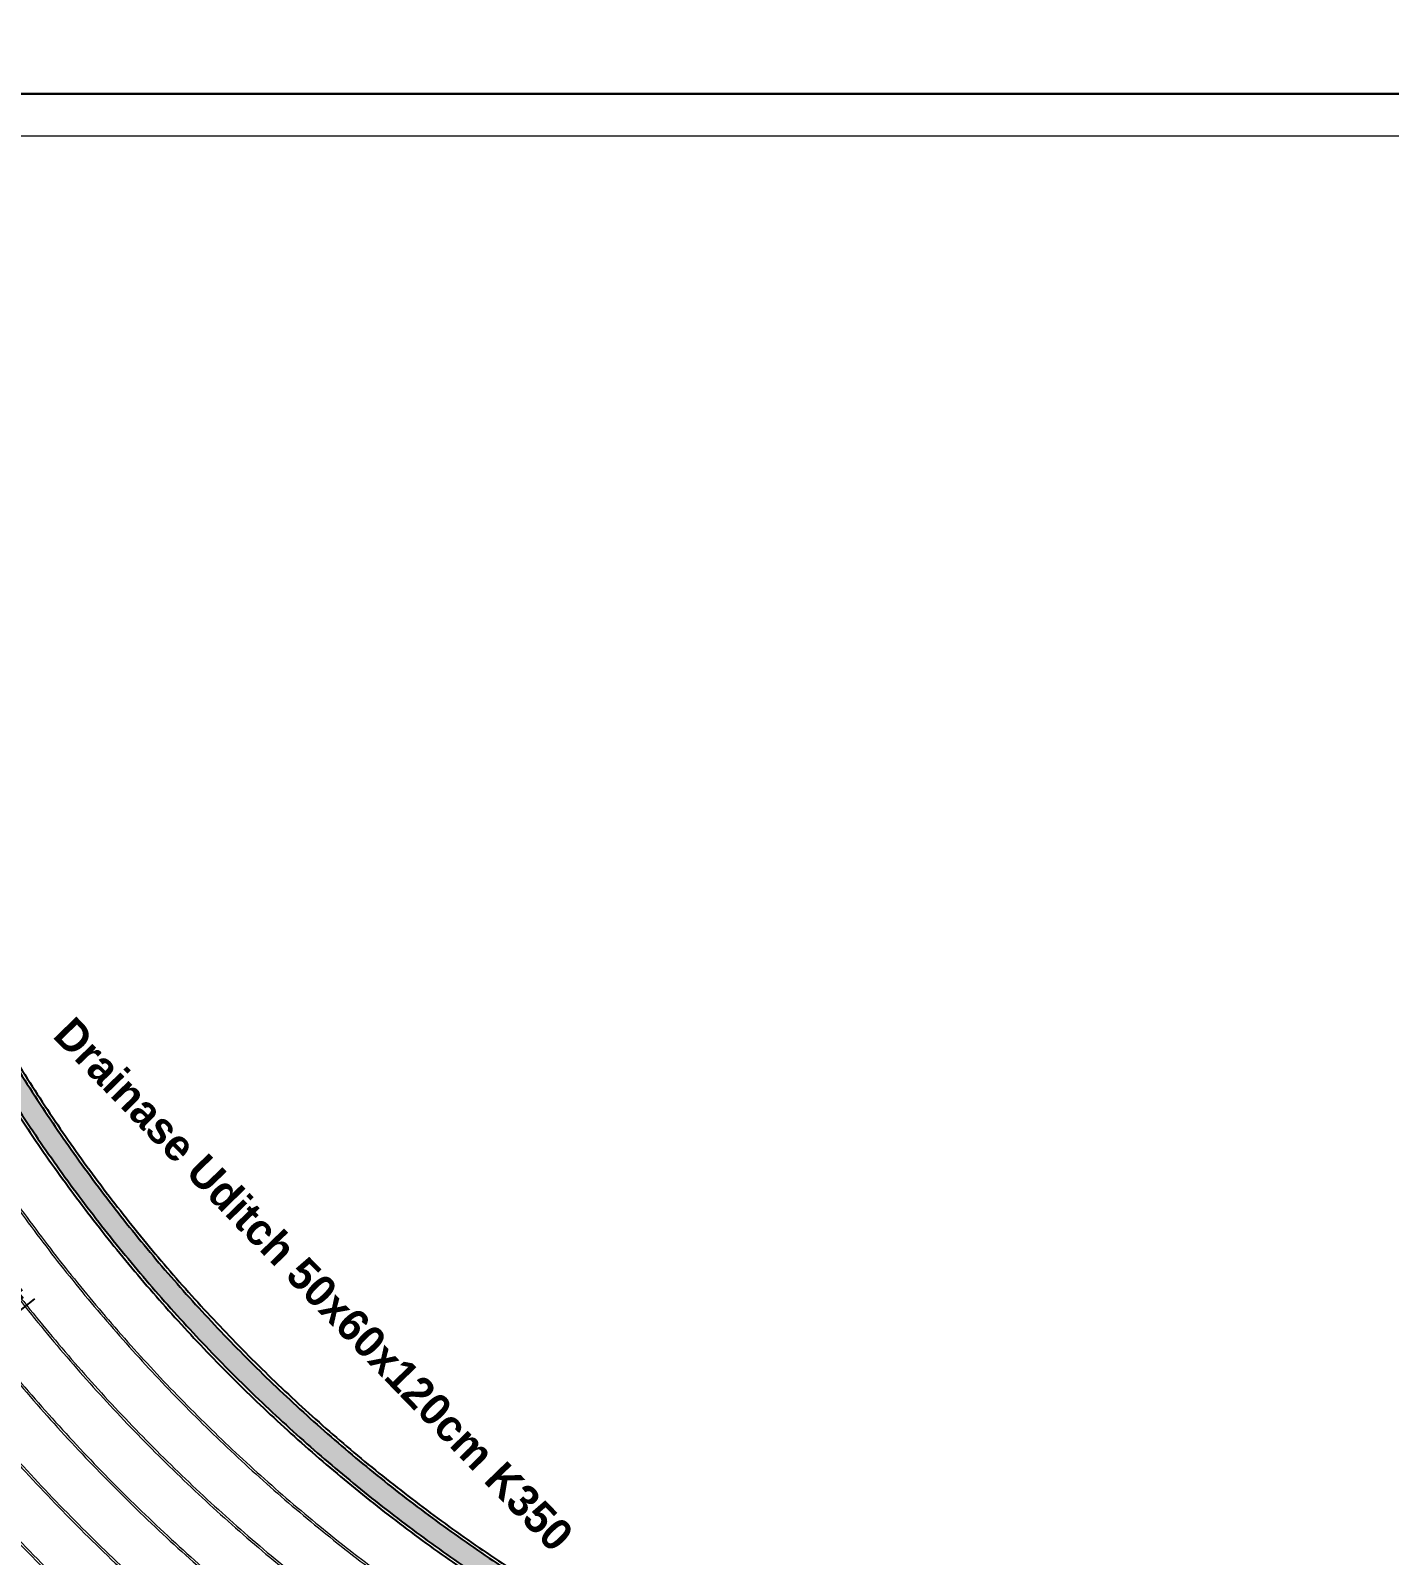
# Model space of a CAD drawing. Header units: centimetres. Extents: x -292707 to 138715, y -53922 to 66277.
# Drawn here: x 68737 to 71955, y -10679 to -7067 of the extents above; entities that cross this region are included whole.
import ezdxf
from ezdxf.xclip import XClip

# ---------------------------------------------------------------- set-up
doc = ezdxf.new("R2010")
doc.units = ezdxf.units.CM
doc.header["$XCLIPFRAME"] = 0
for name, color, linetype in [('A-ALINE-2', 101, 'Continuous'), ('A-ALINE-7', 119, 'Continuous'), ('A-DIM', 157, 'Continuous'), ('A-TEXT', 254, 'Continuous')]:
    doc.layers.add(name, color=color, linetype=linetype)
for name, color, linetype, lineweight, true_color in [('A-FILL-1', 250, 'Continuous', 0, 0x333333), ('A-FILL-4', 9, 'Continuous', 0, 0x808080), ('A-FILL-7', 7, 'Continuous', 0, 0xcccccc)]:
    doc.layers.add(name, color=color, linetype=linetype, lineweight=lineweight, true_color=true_color)
doc.styles.add('Scale 200', font='GOTHICB.TTF', dxfattribs={"height": 75})
doc.dimstyles.new('Scale 200', dxfattribs={"dimscale": 0, "dimtxt": 75, "dimasz": 30, "dimexe": 2, "dimexo": 2, "dimgap": 15, "dimtad": 1, "dimdec": 0, "dimtxsty": 'Scale 200', "dimblk": 'DOT', "dimcen": 3.5, "dimclrd": 256, "dimclre": 256, "dimclrt": 254, "dimadec": 0, "dimazin": 0, "dimtfac": 1, "dimtdec": 0, "dimtmove": 0, "dimatfit": 3, "dimldrblk": 'DOTSMALL', "dimfxl": 1, "dimtfillclr": 256, "dimlwd": -1, "dimlwe": -1, "dimarcsym": 0})

# ---------------------------------------------------------------- blocks, each defined once
blk = doc.blocks.new('jhgkjhkjhkjh')
at = {"layer": 'A-FILL-1', "ltscale": 0.25}
blk.add_lwpolyline([(-1286.611, 931.53), (-933.611, 931.53), (-933.611, 1218.53), (-1286.611, 1218.53)], close=True, dxfattribs=at)
at = {"layer": 'Defpoints'}
blk.add_lwpolyline([(-1296.611, 926.53), (-876.611, 926.53), (-876.611, 1223.53), (-1296.611, 1223.53)], close=True, dxfattribs=at)
blk = doc.blocks.new('hgfhgfh')
at = {"ltscale": 5}
h = blk.add_hatch(dxfattribs=at)
h.set_pattern_fill('AR-CONC', color=256, scale=2)
h.paths.add_polyline_path([(35212.7, -28949.7), (35212.7, -33830.8), (36794, -33830.8), (36794, -32814.8), (37108.1, -32814.8, -0.231727)])
at = {"layer": 'A-FILL-7'}
h = blk.add_hatch(color=256, dxfattribs=at)
h.dxf.hatch_style = 1
h.paths.add_polyline_path([(48329.1, -25086.8), (39823.1, -25086.8, 0.929837), (39827.6, -32807.8), (48333.6, -32807.8, 0.942911)])
h.paths.add_polyline_path([(48332.1, -32757.8), (39829.4, -32757.8, -0.929395), (39824.9, -25136.8), (48327.6, -25136.8, -0.942549)], flags=16)
h.paths.add_polyline_path([(48331.9, -32750.8), (39829.7, -32750.8, -0.929332), (39825.2, -25143.8), (48327.4, -25143.8, -0.942498)], flags=0)
h.paths.add_polyline_path([(51488.5, -28964.6, -1), (51408.5, -28964.6, -1)], flags=0)
h.paths.add_polyline_path([(51483.5, -28964.6, -1), (51413.5, -28964.6, -1)], flags=0)
h.paths.add_polyline_path([(36628.5, -28964.9, -1), (36708.5, -28964.9, -1)], flags=0)
h.paths.add_polyline_path([(36633.5, -28964.9, -1), (36703.5, -28964.9, -1)], flags=0)
at = {"layer": 'A-ALINE-2', "ltscale": 0.14}
blk.add_arc((40106.4, -28947.1), 4893.7, 93.7333, 266.3264, dxfattribs=at)
at = {"layer": 'A-ALINE-7', "ltscale": 0.14}
for radius, start, end in [(3877.7, 94.1941, 265.8729), (3870.7, 94.1979, 265.8692), (3820.7, 94.2253, 265.8422), (3813.7, 94.2292, 265.8384)]:
    blk.add_arc((40106.4, -28947.1), radius, start, end, dxfattribs=at)
at = {"layer": 'A-FILL-4', "ltscale": 0.14}
for radius, start, end in [(4893.7, 93.7333, 266.3264), (4888.7, 93.7352, 266.3245), (4766.7, 93.7827, 266.2777), (4761.7, 93.7847, 266.2758), (4639.7, 93.8341, 266.2271), (4634.7, 93.8362, 266.2251), (4512.7, 93.8877, 266.1744), (4507.7, 93.8899, 266.1723), (4385.7, 93.9436, 266.1194), (4380.7, 93.9459, 266.1172), (4258.7, 94.002, 266.0619), (4253.7, 94.0044, 266.0596), (4131.7, 94.0631, 266.0018), (4126.7, 94.0656, 265.9994), (4004.7, 94.1271, 265.9389), (3999.7, 94.1296, 265.9364)]:
    blk.add_arc((40106.4, -28947.1), radius, start, end, dxfattribs=at)
blk = doc.blocks.new('_Dot')
at = {"color": 0, "linetype": 'ByBlock', "lineweight": -2}
blk.add_line((-0.5, 0), (-1, 0), dxfattribs=at)
at = {"color": 0, "linetype": 'ByBlock', "const_width": 0.5}
blk.add_lwpolyline([(-0.25, 0, 1), (0.25, 0, 1)], format="xyb", close=True, dxfattribs=at)
blk = doc.blocks.new('*D444')
at = {"layer": 'A-DIM', "ltscale": 5, "transparency": 16777216}
blk.add_line((68746.8, -10071), (68151.7, -10545.4), dxfattribs=at)
at = {"layer": 'Defpoints', "color": 0, "ltscale": 5, "transparency": 16777216}
for p in [(71954.9, -7513.6), (68128.3, -10564.1)]:
    blk.add_point(p, dxfattribs=at)
at = {"layer": 'A-DIM', "ltscale": 5, "transparency": 16777216, "xscale": 30, "yscale": 30, "zscale": 30, "rotation": 218.5615675748809}
blk.add_blockref('_Dot', (68128.3, -10564.1), dxfattribs=at)
at = {"layer": 'A-DIM', "color": 254, "ltscale": 5, "transparency": 16777216, "insert": (68590.9, -10125.7), "char_height": 75, "attachment_point": 5, "rotation": 38.5616, "style": 'Scale 200'}
blk.add_mtext('R4894', dxfattribs=at)
blk = doc.blocks.new('_DotSmall')
at = {"color": 0, "linetype": 'ByBlock', "const_width": 0.5}
blk.add_lwpolyline([(-0.0625, 0, 1), (0.0625, 0, 1)], format="xyb", close=True, dxfattribs=at)

msp = doc.modelspace()

# ---------------------------------------------------------------- block references
ref = msp.add_blockref('hgfhgfh', (31848.5, 21433.6))
XClip(ref).set_block_clipping_path([(36445.6679657268, -28964.933163905), (37203.9621254251, -30532.2098348915), (39461.8033378328, -31825.0737127124), (39799.3703092107, -32680.9914345537), (39799.3703092107, -34260.3070170228), (35013.7691824475, -34260.3070170228), (35013.7691824475, -28964.933163905)])
at = {"layer": 'A-TEXT'}
for p, xscale, yscale, zscale in [((140911.9, -62809), 60, 60, 60), ((91147.5, -31687.8), 20, 20, 20)]:
    msp.add_blockref('jhgkjhkjhkjh', p, dxfattribs=dict(at, xscale=xscale, yscale=yscale, zscale=zscale))

# ---------------------------------------------------------------- texts
at = {"ltscale": 5, "insert": (68841.2, -9397.8), "char_height": 75, "attachment_point": 1, "rotation": 314.1076, "style": 'Scale 200'}
msp.add_mtext_dynamic_manual_height_columns('Drainase Uditch 50x60x120cm K350', width=1993.78, gutter_width=250, heights=[0], dxfattribs=at)

# ---------------------------------------------------------------- dimensions: what is measured, and where the dimension line sits
at = {"layer": 'A-DIM', "ltscale": 5}
dim = msp.add_radius_dim(center=(71954.9, -7513.6), mpoint=(68128.3, -10564.1), dimstyle='Scale 200', override={"dimscale": 1}, dxfattribs=at)
dim.commit()
dim.dimension.update_dxf_attribs({"geometry": '*D444', "text_midpoint": (68624.8, -10168.3), "dimtype": 164})

doc.saveas('drawing.dxf')
